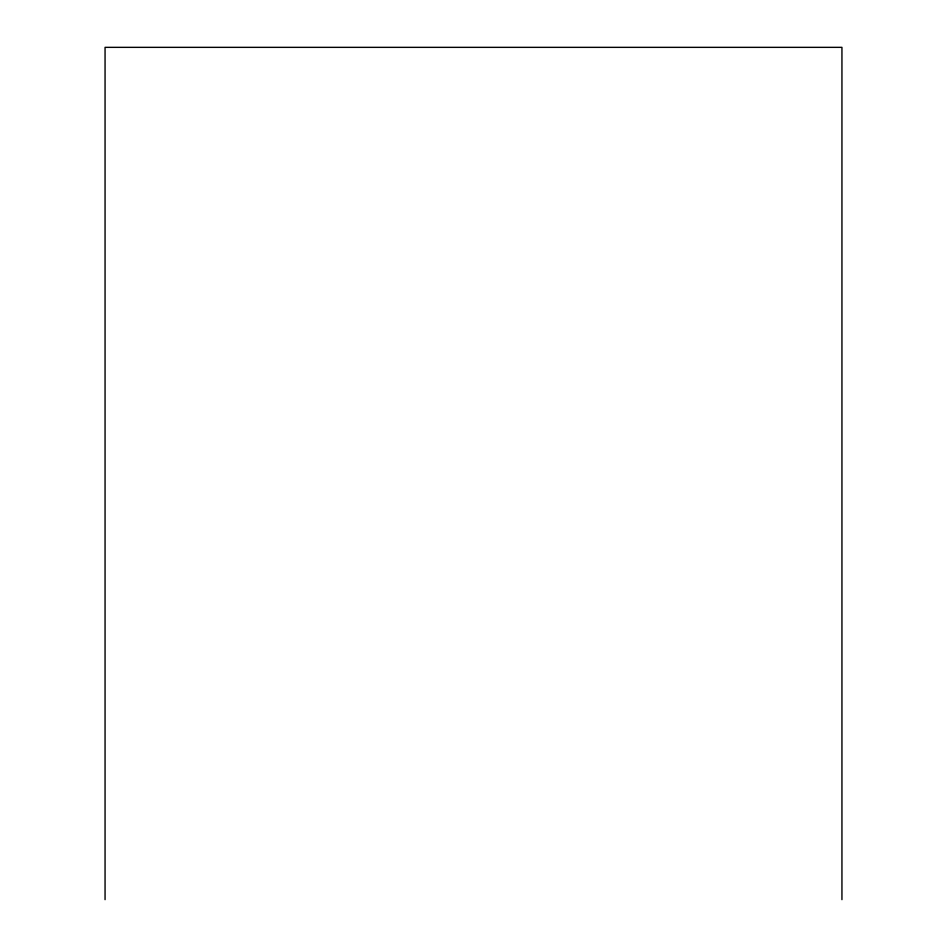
<?xml version="1.0" encoding="UTF-8"?>
<svg xmlns="http://www.w3.org/2000/svg" width="947" height="947" viewBox="0 0 947 947"><rect width="100%" height="100%" fill="white"/><g stroke="black" fill="none" stroke-linecap="round" stroke-linejoin="round"><path stroke-width="1.42" d="M841.942 899.65L841.942 47.35L105.058 47.35L105.058 899.65"/></g></svg>
